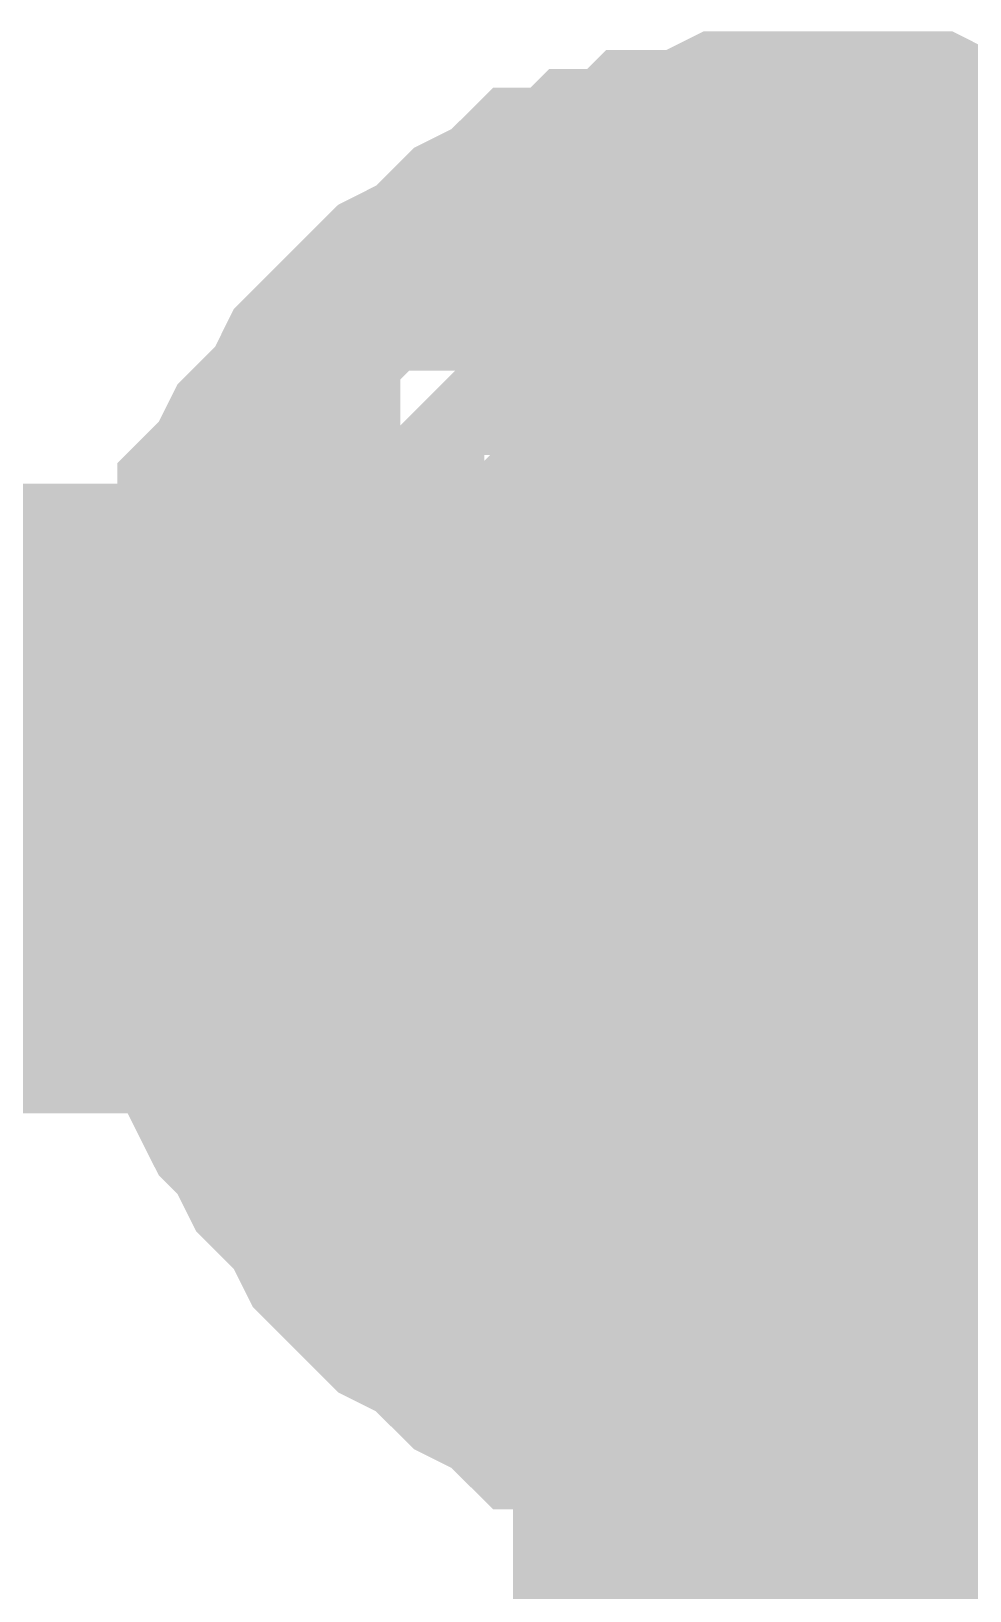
# Model space of a CAD drawing. Header units: inches. Extents: x 0 to 841, y 0 to 594.
# Drawn here: x 224.079 to 225.196, y 61.538 to 63.395 of the extents above; entities that cross this region are included whole.
import ezdxf

# ---------------------------------------------------------------- set-up
doc = ezdxf.new("R2010")
doc.units = ezdxf.units.IN
doc.layers.add('Sheet', color=255, linetype='Continuous')

msp = doc.modelspace()

# ---------------------------------------------------------------- linework, layer by layer
at = {"layer": 'Sheet'}
for points in [[(224.2637, 62.4814, 0.2997, 0.2997, 0), (224.2637, 62.5263, 0.2997, 0.2997, 0), (224.2637, 62.5712, 0.2997, 0.2997, 0), (224.2637, 62.5937, 0.2997, 0.2997, 0), (224.2861, 62.6386, 0.2997, 0.2997, 0), (224.2861, 62.6835, 0.2997, 0.2997, 0), (224.3086, 62.706, 0.2997, 0.2997, 0), (224.3086, 62.7509, 0.2997, 0.2997, 0), (224.331, 62.7734, 0.2997, 0.2997, 0), (224.331, 62.8183, 0.2997, 0.2997, 0), (224.3535, 62.8407, 0.2997, 0.2997, 0), (224.376, 62.8857, 0.2997, 0.2997, 0), (224.3984, 62.9081, 0.2997, 0.2997, 0), (224.4209, 62.9306, 0.2997, 0.2997, 0), (224.4433, 62.9755, 0.2997, 0.2997, 0), (224.4658, 62.998, 0.2997, 0.2997, 0), (224.4883, 63.0204, 0.2997, 0.2997, 0), (224.5107, 63.0429, 0.2997, 0.2997, 0), (224.5332, 63.0653, 0.2997, 0.2997, 0), (224.5781, 63.0878, 0.2997, 0.2997, 0), (224.6005, 63.1103, 0.2997, 0.2997, 0), (224.623, 63.1327, 0.2997, 0.2997, 0), (224.6679, 63.1552, 0.2997, 0.2997, 0), (224.6904, 63.1776, 0.2997, 0.2997, 0), (224.7353, 63.1776, 0.2997, 0.2997, 0), (224.7577, 63.2001, 0.2997, 0.2997, 0), (224.8027, 63.2001, 0.2997, 0.2997, 0), (224.8251, 63.2225, 0.2997, 0.2997, 0), (224.87, 63.2225, 0.2997, 0.2997, 0), (224.9149, 63.245, 0.2997, 0.2997, 0), (224.9374, 63.245, 0.2997, 0.2997, 0), (224.9823, 63.245, 0.2997, 0.2997, 0), (225.0272, 63.245, 0.2997, 0.2997, 0)], [(224.2637, 62.4814, 0.2997, 0.2997, 0), (224.2637, 62.5263, 0.2997, 0.2997, 0), (224.2637, 62.5712, 0.2997, 0.2997, 0), (224.2637, 62.5937, 0.2997, 0.2997, 0), (224.2861, 62.6386, 0.2997, 0.2997, 0), (224.2861, 62.6835, 0.2997, 0.2997, 0), (224.3086, 62.706, 0.2997, 0.2997, 0), (224.3086, 62.7509, 0.2997, 0.2997, 0), (224.331, 62.7734, 0.2997, 0.2997, 0), (224.331, 62.8183, 0.2997, 0.2997, 0), (224.3535, 62.8407, 0.2997, 0.2997, 0), (224.376, 62.8857, 0.2997, 0.2997, 0), (224.3984, 62.9081, 0.2997, 0.2997, 0), (224.4209, 62.9306, 0.2997, 0.2997, 0), (224.4433, 62.9755, 0.2997, 0.2997, 0), (224.4658, 62.998, 0.2997, 0.2997, 0), (224.4883, 63.0204, 0.2997, 0.2997, 0), (224.5107, 63.0429, 0.2997, 0.2997, 0), (224.5332, 63.0653, 0.2997, 0.2997, 0), (224.5781, 63.0878, 0.2997, 0.2997, 0), (224.6005, 63.1103, 0.2997, 0.2997, 0), (224.623, 63.1327, 0.2997, 0.2997, 0), (224.6679, 63.1552, 0.2997, 0.2997, 0), (224.6904, 63.1776, 0.2997, 0.2997, 0), (224.7353, 63.1776, 0.2997, 0.2997, 0), (224.7577, 63.2001, 0.2997, 0.2997, 0), (224.8027, 63.2001, 0.2997, 0.2997, 0), (224.8251, 63.2225, 0.2997, 0.2997, 0), (224.87, 63.2225, 0.2997, 0.2997, 0), (224.9149, 63.245, 0.2997, 0.2997, 0), (224.9374, 63.245, 0.2997, 0.2997, 0), (224.9823, 63.245, 0.2997, 0.2997, 0), (225.0272, 63.245, 0.2997, 0.2997, 0)], [(224.2637, 62.4814, 0.2997, 0.2997, 0), (224.2637, 62.5263, 0.2997, 0.2997, 0), (224.2637, 62.5712, 0.2997, 0.2997, 0), (224.2637, 62.5937, 0.2997, 0.2997, 0), (224.2861, 62.6386, 0.2997, 0.2997, 0), (224.2861, 62.6835, 0.2997, 0.2997, 0), (224.3086, 62.706, 0.2997, 0.2997, 0), (224.3086, 62.7509, 0.2997, 0.2997, 0), (224.331, 62.7734, 0.2997, 0.2997, 0), (224.331, 62.8183, 0.2997, 0.2997, 0), (224.3535, 62.8407, 0.2997, 0.2997, 0), (224.376, 62.8857, 0.2997, 0.2997, 0), (224.3984, 62.9081, 0.2997, 0.2997, 0), (224.4209, 62.9306, 0.2997, 0.2997, 0), (224.4433, 62.9755, 0.2997, 0.2997, 0), (224.4658, 62.998, 0.2997, 0.2997, 0), (224.4883, 63.0204, 0.2997, 0.2997, 0), (224.5107, 63.0429, 0.2997, 0.2997, 0), (224.5332, 63.0653, 0.2997, 0.2997, 0), (224.5781, 63.0878, 0.2997, 0.2997, 0), (224.6005, 63.1103, 0.2997, 0.2997, 0), (224.623, 63.1327, 0.2997, 0.2997, 0), (224.6679, 63.1552, 0.2997, 0.2997, 0), (224.6904, 63.1776, 0.2997, 0.2997, 0), (224.7353, 63.1776, 0.2997, 0.2997, 0), (224.7577, 63.2001, 0.2997, 0.2997, 0), (224.8027, 63.2001, 0.2997, 0.2997, 0), (224.8251, 63.2225, 0.2997, 0.2997, 0), (224.87, 63.2225, 0.2997, 0.2997, 0), (224.9149, 63.245, 0.2997, 0.2997, 0), (224.9374, 63.245, 0.2997, 0.2997, 0), (224.9823, 63.245, 0.2997, 0.2997, 0), (225.0272, 63.245, 0.2997, 0.2997, 0)], [(225.0272, 63.245, 0.2997, 0.2997, 0), (225.0272, 63.245, 0.2997, 0.2997, 0)], [(225.0272, 63.245, 0.2997, 0.2997, 0), (225.0722, 63.245, 0.2997, 0.2997, 0), (225.1171, 63.245, 0.2997, 0.2997, 0), (225.1395, 63.245, 0.2997, 0.2997, 0), (225.1844, 63.2225, 0.2997, 0.2997, 0), (225.2294, 63.2225, 0.2997, 0.2997, 0), (225.2518, 63.2001, 0.2997, 0.2997, 0), (225.2967, 63.2001, 0.2997, 0.2997, 0), (225.3192, 63.1776, 0.2997, 0.2997, 0), (225.3641, 63.1776, 0.2997, 0.2997, 0)], [(225.0272, 63.245, 0.2997, 0.2997, 0), (225.0272, 63.245, 0.2997, 0.2997, 0)], [(225.0272, 63.245, 0.2997, 0.2997, 0), (225.0722, 63.245, 0.2997, 0.2997, 0), (225.1171, 63.245, 0.2997, 0.2997, 0), (225.1395, 63.245, 0.2997, 0.2997, 0), (225.1844, 63.2225, 0.2997, 0.2997, 0), (225.2294, 63.2225, 0.2997, 0.2997, 0), (225.2518, 63.2001, 0.2997, 0.2997, 0), (225.2967, 63.2001, 0.2997, 0.2997, 0), (225.3192, 63.1776, 0.2997, 0.2997, 0), (225.3641, 63.1776, 0.2997, 0.2997, 0)], [(225.0272, 63.245, 0.2997, 0.2997, 0), (225.0272, 63.245, 0.2997, 0.2997, 0)], [(225.0272, 63.245, 0.2997, 0.2997, 0), (225.0722, 63.245, 0.2997, 0.2997, 0), (225.1171, 63.245, 0.2997, 0.2997, 0), (225.1395, 63.245, 0.2997, 0.2997, 0), (225.1844, 63.2225, 0.2997, 0.2997, 0), (225.2294, 63.2225, 0.2997, 0.2997, 0), (225.2518, 63.2001, 0.2997, 0.2997, 0), (225.2967, 63.2001, 0.2997, 0.2997, 0), (225.3192, 63.1776, 0.2997, 0.2997, 0), (225.3641, 63.1776, 0.2997, 0.2997, 0)], [(224.2637, 62.4814, 0.0991, 0.0991, 0), (224.2637, 62.5263, 0.0991, 0.0991, 0), (224.2637, 62.5712, 0.0991, 0.0991, 0), (224.2637, 62.5937, 0.0991, 0.0991, 0), (224.2861, 62.6386, 0.0991, 0.0991, 0), (224.2861, 62.6835, 0.0991, 0.0991, 0), (224.3086, 62.706, 0.0991, 0.0991, 0), (224.3086, 62.7509, 0.0991, 0.0991, 0), (224.331, 62.7734, 0.0991, 0.0991, 0), (224.331, 62.8183, 0.0991, 0.0991, 0), (224.3535, 62.8407, 0.0991, 0.0991, 0), (224.376, 62.8857, 0.0991, 0.0991, 0), (224.3984, 62.9081, 0.0991, 0.0991, 0), (224.4209, 62.9306, 0.0991, 0.0991, 0), (224.4433, 62.9755, 0.0991, 0.0991, 0), (224.4658, 62.998, 0.0991, 0.0991, 0), (224.4883, 63.0204, 0.0991, 0.0991, 0), (224.5107, 63.0429, 0.0991, 0.0991, 0), (224.5332, 63.0653, 0.0991, 0.0991, 0), (224.5781, 63.0878, 0.0991, 0.0991, 0), (224.6005, 63.1103, 0.0991, 0.0991, 0), (224.623, 63.1327, 0.0991, 0.0991, 0), (224.6679, 63.1552, 0.0991, 0.0991, 0), (224.6904, 63.1776, 0.0991, 0.0991, 0), (224.7353, 63.1776, 0.0991, 0.0991, 0), (224.7577, 63.2001, 0.0991, 0.0991, 0), (224.8027, 63.2001, 0.0991, 0.0991, 0), (224.8251, 63.2225, 0.0991, 0.0991, 0), (224.87, 63.2225, 0.0991, 0.0991, 0), (224.9149, 63.245, 0.0991, 0.0991, 0), (224.9374, 63.245, 0.0991, 0.0991, 0), (224.9823, 63.245, 0.0991, 0.0991, 0), (225.0272, 63.245, 0.0991, 0.0991, 0)], [(224.2637, 62.4814, 0.0991, 0.0991, 0), (224.2637, 62.5263, 0.0991, 0.0991, 0), (224.2637, 62.5712, 0.0991, 0.0991, 0), (224.2637, 62.5937, 0.0991, 0.0991, 0), (224.2861, 62.6386, 0.0991, 0.0991, 0), (224.2861, 62.6835, 0.0991, 0.0991, 0), (224.3086, 62.706, 0.0991, 0.0991, 0), (224.3086, 62.7509, 0.0991, 0.0991, 0), (224.331, 62.7734, 0.0991, 0.0991, 0), (224.331, 62.8183, 0.0991, 0.0991, 0), (224.3535, 62.8407, 0.0991, 0.0991, 0), (224.376, 62.8857, 0.0991, 0.0991, 0), (224.3984, 62.9081, 0.0991, 0.0991, 0), (224.4209, 62.9306, 0.0991, 0.0991, 0), (224.4433, 62.9755, 0.0991, 0.0991, 0), (224.4658, 62.998, 0.0991, 0.0991, 0), (224.4883, 63.0204, 0.0991, 0.0991, 0), (224.5107, 63.0429, 0.0991, 0.0991, 0), (224.5332, 63.0653, 0.0991, 0.0991, 0), (224.5781, 63.0878, 0.0991, 0.0991, 0), (224.6005, 63.1103, 0.0991, 0.0991, 0), (224.623, 63.1327, 0.0991, 0.0991, 0), (224.6679, 63.1552, 0.0991, 0.0991, 0), (224.6904, 63.1776, 0.0991, 0.0991, 0), (224.7353, 63.1776, 0.0991, 0.0991, 0), (224.7577, 63.2001, 0.0991, 0.0991, 0), (224.8027, 63.2001, 0.0991, 0.0991, 0), (224.8251, 63.2225, 0.0991, 0.0991, 0), (224.87, 63.2225, 0.0991, 0.0991, 0), (224.9149, 63.245, 0.0991, 0.0991, 0), (224.9374, 63.245, 0.0991, 0.0991, 0), (224.9823, 63.245, 0.0991, 0.0991, 0), (225.0272, 63.245, 0.0991, 0.0991, 0)], [(224.2637, 62.4814, 0.0991, 0.0991, 0), (224.2637, 62.5263, 0.0991, 0.0991, 0), (224.2637, 62.5712, 0.0991, 0.0991, 0), (224.2637, 62.5937, 0.0991, 0.0991, 0), (224.2861, 62.6386, 0.0991, 0.0991, 0), (224.2861, 62.6835, 0.0991, 0.0991, 0), (224.3086, 62.706, 0.0991, 0.0991, 0), (224.3086, 62.7509, 0.0991, 0.0991, 0), (224.331, 62.7734, 0.0991, 0.0991, 0), (224.331, 62.8183, 0.0991, 0.0991, 0), (224.3535, 62.8407, 0.0991, 0.0991, 0), (224.376, 62.8857, 0.0991, 0.0991, 0), (224.3984, 62.9081, 0.0991, 0.0991, 0), (224.4209, 62.9306, 0.0991, 0.0991, 0), (224.4433, 62.9755, 0.0991, 0.0991, 0), (224.4658, 62.998, 0.0991, 0.0991, 0), (224.4883, 63.0204, 0.0991, 0.0991, 0), (224.5107, 63.0429, 0.0991, 0.0991, 0), (224.5332, 63.0653, 0.0991, 0.0991, 0), (224.5781, 63.0878, 0.0991, 0.0991, 0), (224.6005, 63.1103, 0.0991, 0.0991, 0), (224.623, 63.1327, 0.0991, 0.0991, 0), (224.6679, 63.1552, 0.0991, 0.0991, 0), (224.6904, 63.1776, 0.0991, 0.0991, 0), (224.7353, 63.1776, 0.0991, 0.0991, 0), (224.7577, 63.2001, 0.0991, 0.0991, 0), (224.8027, 63.2001, 0.0991, 0.0991, 0), (224.8251, 63.2225, 0.0991, 0.0991, 0), (224.87, 63.2225, 0.0991, 0.0991, 0), (224.9149, 63.245, 0.0991, 0.0991, 0), (224.9374, 63.245, 0.0991, 0.0991, 0), (224.9823, 63.245, 0.0991, 0.0991, 0), (225.0272, 63.245, 0.0991, 0.0991, 0)], [(225.0272, 63.245, 0.0991, 0.0991, 0), (225.0272, 63.245, 0.0991, 0.0991, 0)], [(225.0272, 63.245, 0.0991, 0.0991, 0), (225.0722, 63.245, 0.0991, 0.0991, 0), (225.1171, 63.245, 0.0991, 0.0991, 0), (225.1395, 63.245, 0.0991, 0.0991, 0), (225.1844, 63.2225, 0.0991, 0.0991, 0), (225.2294, 63.2225, 0.0991, 0.0991, 0), (225.2518, 63.2001, 0.0991, 0.0991, 0)], [(225.0272, 63.245, 0.0991, 0.0991, 0), (225.0272, 63.245, 0.0991, 0.0991, 0)], [(225.0272, 63.245, 0.0991, 0.0991, 0), (225.0722, 63.245, 0.0991, 0.0991, 0), (225.1171, 63.245, 0.0991, 0.0991, 0), (225.1395, 63.245, 0.0991, 0.0991, 0), (225.1844, 63.2225, 0.0991, 0.0991, 0), (225.2294, 63.2225, 0.0991, 0.0991, 0), (225.2518, 63.2001, 0.0991, 0.0991, 0)], [(225.0272, 63.245, 0.0991, 0.0991, 0), (225.0272, 63.245, 0.0991, 0.0991, 0)], [(225.0272, 63.245, 0.0991, 0.0991, 0), (225.0722, 63.245, 0.0991, 0.0991, 0), (225.1171, 63.245, 0.0991, 0.0991, 0), (225.1395, 63.245, 0.0991, 0.0991, 0), (225.1844, 63.2225, 0.0991, 0.0991, 0), (225.2294, 63.2225, 0.0991, 0.0991, 0), (225.2518, 63.2001, 0.0991, 0.0991, 0)], [(224.5107, 62.4814, 0.2997, 0.2997, 0), (224.5107, 62.5039, 0.2997, 0.2997, 0), (224.5107, 62.5263, 0.2997, 0.2997, 0), (224.5107, 62.5712, 0.2997, 0.2997, 0), (224.5107, 62.5937, 0.2997, 0.2997, 0), (224.5332, 62.6162, 0.2997, 0.2997, 0), (224.5332, 62.6386, 0.2997, 0.2997, 0), (224.5332, 62.6611, 0.2997, 0.2997, 0), (224.5556, 62.6835, 0.2997, 0.2997, 0), (224.5556, 62.706, 0.2997, 0.2997, 0), (224.5781, 62.7284, 0.2997, 0.2997, 0), (224.5781, 62.7509, 0.2997, 0.2997, 0), (224.6005, 62.7734, 0.2997, 0.2997, 0), (224.6005, 62.7958, 0.2997, 0.2997, 0), (224.623, 62.8183, 0.2997, 0.2997, 0), (224.6455, 62.8407, 0.2997, 0.2997, 0), (224.6679, 62.8407, 0.2997, 0.2997, 0), (224.6679, 62.8632, 0.2997, 0.2997, 0), (224.6904, 62.8857, 0.2997, 0.2997, 0), (224.7128, 62.9081, 0.2997, 0.2997, 0), (224.7353, 62.9081, 0.2997, 0.2997, 0), (224.7577, 62.9306, 0.2997, 0.2997, 0), (224.7802, 62.9306, 0.2997, 0.2997, 0), (224.8027, 62.953, 0.2997, 0.2997, 0), (224.8251, 62.953, 0.2997, 0.2997, 0), (224.8476, 62.9755, 0.2997, 0.2997, 0), (224.87, 62.9755, 0.2997, 0.2997, 0), (224.8925, 62.9755, 0.2997, 0.2997, 0), (224.9149, 62.998, 0.2997, 0.2997, 0), (224.9374, 62.998, 0.2997, 0.2997, 0), (224.9823, 62.998, 0.2997, 0.2997, 0), (225.0048, 62.998, 0.2997, 0.2997, 0), (225.0272, 62.998, 0.2997, 0.2997, 0)], [(224.5107, 62.4814, 0.2997, 0.2997, 0), (224.5107, 62.5039, 0.2997, 0.2997, 0), (224.5107, 62.5263, 0.2997, 0.2997, 0), (224.5107, 62.5712, 0.2997, 0.2997, 0), (224.5107, 62.5937, 0.2997, 0.2997, 0), (224.5332, 62.6162, 0.2997, 0.2997, 0), (224.5332, 62.6386, 0.2997, 0.2997, 0), (224.5332, 62.6611, 0.2997, 0.2997, 0), (224.5556, 62.6835, 0.2997, 0.2997, 0), (224.5556, 62.706, 0.2997, 0.2997, 0), (224.5781, 62.7284, 0.2997, 0.2997, 0), (224.5781, 62.7509, 0.2997, 0.2997, 0), (224.6005, 62.7734, 0.2997, 0.2997, 0), (224.6005, 62.7958, 0.2997, 0.2997, 0), (224.623, 62.8183, 0.2997, 0.2997, 0), (224.6455, 62.8407, 0.2997, 0.2997, 0), (224.6679, 62.8407, 0.2997, 0.2997, 0), (224.6679, 62.8632, 0.2997, 0.2997, 0), (224.6904, 62.8857, 0.2997, 0.2997, 0), (224.7128, 62.9081, 0.2997, 0.2997, 0), (224.7353, 62.9081, 0.2997, 0.2997, 0), (224.7577, 62.9306, 0.2997, 0.2997, 0), (224.7802, 62.9306, 0.2997, 0.2997, 0), (224.8027, 62.953, 0.2997, 0.2997, 0), (224.8251, 62.953, 0.2997, 0.2997, 0), (224.8476, 62.9755, 0.2997, 0.2997, 0), (224.87, 62.9755, 0.2997, 0.2997, 0), (224.8925, 62.9755, 0.2997, 0.2997, 0), (224.9149, 62.998, 0.2997, 0.2997, 0), (224.9374, 62.998, 0.2997, 0.2997, 0), (224.9823, 62.998, 0.2997, 0.2997, 0), (225.0048, 62.998, 0.2997, 0.2997, 0), (225.0272, 62.998, 0.2997, 0.2997, 0)], [(224.5107, 62.4814, 0.2997, 0.2997, 0), (224.5107, 62.5039, 0.2997, 0.2997, 0), (224.5107, 62.5263, 0.2997, 0.2997, 0), (224.5107, 62.5712, 0.2997, 0.2997, 0), (224.5107, 62.5937, 0.2997, 0.2997, 0), (224.5332, 62.6162, 0.2997, 0.2997, 0), (224.5332, 62.6386, 0.2997, 0.2997, 0), (224.5332, 62.6611, 0.2997, 0.2997, 0), (224.5556, 62.6835, 0.2997, 0.2997, 0), (224.5556, 62.706, 0.2997, 0.2997, 0), (224.5781, 62.7284, 0.2997, 0.2997, 0), (224.5781, 62.7509, 0.2997, 0.2997, 0), (224.6005, 62.7734, 0.2997, 0.2997, 0), (224.6005, 62.7958, 0.2997, 0.2997, 0), (224.623, 62.8183, 0.2997, 0.2997, 0), (224.6455, 62.8407, 0.2997, 0.2997, 0), (224.6679, 62.8407, 0.2997, 0.2997, 0), (224.6679, 62.8632, 0.2997, 0.2997, 0), (224.6904, 62.8857, 0.2997, 0.2997, 0), (224.7128, 62.9081, 0.2997, 0.2997, 0), (224.7353, 62.9081, 0.2997, 0.2997, 0), (224.7577, 62.9306, 0.2997, 0.2997, 0), (224.7802, 62.9306, 0.2997, 0.2997, 0), (224.8027, 62.953, 0.2997, 0.2997, 0), (224.8251, 62.953, 0.2997, 0.2997, 0), (224.8476, 62.9755, 0.2997, 0.2997, 0), (224.87, 62.9755, 0.2997, 0.2997, 0), (224.8925, 62.9755, 0.2997, 0.2997, 0), (224.9149, 62.998, 0.2997, 0.2997, 0), (224.9374, 62.998, 0.2997, 0.2997, 0), (224.9823, 62.998, 0.2997, 0.2997, 0), (225.0048, 62.998, 0.2997, 0.2997, 0), (225.0272, 62.998, 0.2997, 0.2997, 0)], [(225.0272, 62.998, 0.2997, 0.2997, 0), (225.0272, 62.998, 0.2997, 0.2997, 0)], [(225.0272, 62.998, 0.2997, 0.2997, 0), (225.0497, 62.998, 0.2997, 0.2997, 0), (225.0722, 62.998, 0.2997, 0.2997, 0), (225.0946, 62.998, 0.2997, 0.2997, 0), (225.1171, 62.998, 0.2997, 0.2997, 0), (225.1395, 62.9755, 0.2997, 0.2997, 0), (225.162, 62.9755, 0.2997, 0.2997, 0), (225.2069, 62.9755, 0.2997, 0.2997, 0), (225.2069, 62.953, 0.2997, 0.2997, 0), (225.2294, 62.953, 0.2997, 0.2997, 0), (225.2518, 62.9306, 0.2997, 0.2997, 0), (225.2743, 62.9306, 0.2997, 0.2997, 0), (225.2967, 62.9081, 0.2997, 0.2997, 0), (225.3192, 62.9081, 0.2997, 0.2997, 0), (225.3416, 62.8857, 0.2997, 0.2997, 0), (225.3641, 62.8632, 0.2997, 0.2997, 0)], [(225.0272, 62.998, 0.2997, 0.2997, 0), (225.0272, 62.998, 0.2997, 0.2997, 0)], [(225.0272, 62.998, 0.2997, 0.2997, 0), (225.0497, 62.998, 0.2997, 0.2997, 0), (225.0722, 62.998, 0.2997, 0.2997, 0), (225.0946, 62.998, 0.2997, 0.2997, 0), (225.1171, 62.998, 0.2997, 0.2997, 0), (225.1395, 62.9755, 0.2997, 0.2997, 0), (225.162, 62.9755, 0.2997, 0.2997, 0), (225.2069, 62.9755, 0.2997, 0.2997, 0), (225.2069, 62.953, 0.2997, 0.2997, 0), (225.2294, 62.953, 0.2997, 0.2997, 0), (225.2518, 62.9306, 0.2997, 0.2997, 0), (225.2743, 62.9306, 0.2997, 0.2997, 0), (225.2967, 62.9081, 0.2997, 0.2997, 0), (225.3192, 62.9081, 0.2997, 0.2997, 0), (225.3416, 62.8857, 0.2997, 0.2997, 0), (225.3641, 62.8632, 0.2997, 0.2997, 0)], [(225.0272, 62.998, 0.2997, 0.2997, 0), (225.0272, 62.998, 0.2997, 0.2997, 0)], [(225.0272, 62.998, 0.2997, 0.2997, 0), (225.0497, 62.998, 0.2997, 0.2997, 0), (225.0722, 62.998, 0.2997, 0.2997, 0), (225.0946, 62.998, 0.2997, 0.2997, 0), (225.1171, 62.998, 0.2997, 0.2997, 0), (225.1395, 62.9755, 0.2997, 0.2997, 0), (225.162, 62.9755, 0.2997, 0.2997, 0), (225.2069, 62.9755, 0.2997, 0.2997, 0), (225.2069, 62.953, 0.2997, 0.2997, 0), (225.2294, 62.953, 0.2997, 0.2997, 0), (225.2518, 62.9306, 0.2997, 0.2997, 0), (225.2743, 62.9306, 0.2997, 0.2997, 0), (225.2967, 62.9081, 0.2997, 0.2997, 0), (225.3192, 62.9081, 0.2997, 0.2997, 0), (225.3416, 62.8857, 0.2997, 0.2997, 0), (225.3641, 62.8632, 0.2997, 0.2997, 0)], [(224.5107, 62.4814, 0.0991, 0.0991, 0), (224.5107, 62.5039, 0.0991, 0.0991, 0), (224.5107, 62.5263, 0.0991, 0.0991, 0), (224.5107, 62.5712, 0.0991, 0.0991, 0), (224.5107, 62.5937, 0.0991, 0.0991, 0), (224.5332, 62.6162, 0.0991, 0.0991, 0), (224.5332, 62.6386, 0.0991, 0.0991, 0), (224.5332, 62.6611, 0.0991, 0.0991, 0), (224.5556, 62.6835, 0.0991, 0.0991, 0), (224.5556, 62.706, 0.0991, 0.0991, 0), (224.5781, 62.7284, 0.0991, 0.0991, 0), (224.5781, 62.7509, 0.0991, 0.0991, 0), (224.6005, 62.7734, 0.0991, 0.0991, 0), (224.6005, 62.7958, 0.0991, 0.0991, 0), (224.623, 62.8183, 0.0991, 0.0991, 0), (224.6455, 62.8407, 0.0991, 0.0991, 0), (224.6679, 62.8407, 0.0991, 0.0991, 0), (224.6679, 62.8632, 0.0991, 0.0991, 0), (224.6904, 62.8857, 0.0991, 0.0991, 0), (224.7128, 62.9081, 0.0991, 0.0991, 0), (224.7353, 62.9081, 0.0991, 0.0991, 0), (224.7577, 62.9306, 0.0991, 0.0991, 0), (224.7802, 62.9306, 0.0991, 0.0991, 0), (224.8027, 62.953, 0.0991, 0.0991, 0), (224.8251, 62.953, 0.0991, 0.0991, 0), (224.8476, 62.9755, 0.0991, 0.0991, 0), (224.87, 62.9755, 0.0991, 0.0991, 0), (224.8925, 62.9755, 0.0991, 0.0991, 0), (224.9149, 62.998, 0.0991, 0.0991, 0), (224.9374, 62.998, 0.0991, 0.0991, 0), (224.9823, 62.998, 0.0991, 0.0991, 0), (225.0048, 62.998, 0.0991, 0.0991, 0), (225.0272, 62.998, 0.0991, 0.0991, 0)], [(224.5107, 62.4814, 0.0991, 0.0991, 0), (224.5107, 62.5039, 0.0991, 0.0991, 0), (224.5107, 62.5263, 0.0991, 0.0991, 0), (224.5107, 62.5712, 0.0991, 0.0991, 0), (224.5107, 62.5937, 0.0991, 0.0991, 0), (224.5332, 62.6162, 0.0991, 0.0991, 0), (224.5332, 62.6386, 0.0991, 0.0991, 0), (224.5332, 62.6611, 0.0991, 0.0991, 0), (224.5556, 62.6835, 0.0991, 0.0991, 0), (224.5556, 62.706, 0.0991, 0.0991, 0), (224.5781, 62.7284, 0.0991, 0.0991, 0), (224.5781, 62.7509, 0.0991, 0.0991, 0), (224.6005, 62.7734, 0.0991, 0.0991, 0), (224.6005, 62.7958, 0.0991, 0.0991, 0), (224.623, 62.8183, 0.0991, 0.0991, 0), (224.6455, 62.8407, 0.0991, 0.0991, 0), (224.6679, 62.8407, 0.0991, 0.0991, 0), (224.6679, 62.8632, 0.0991, 0.0991, 0), (224.6904, 62.8857, 0.0991, 0.0991, 0), (224.7128, 62.9081, 0.0991, 0.0991, 0), (224.7353, 62.9081, 0.0991, 0.0991, 0), (224.7577, 62.9306, 0.0991, 0.0991, 0), (224.7802, 62.9306, 0.0991, 0.0991, 0), (224.8027, 62.953, 0.0991, 0.0991, 0), (224.8251, 62.953, 0.0991, 0.0991, 0), (224.8476, 62.9755, 0.0991, 0.0991, 0), (224.87, 62.9755, 0.0991, 0.0991, 0), (224.8925, 62.9755, 0.0991, 0.0991, 0), (224.9149, 62.998, 0.0991, 0.0991, 0), (224.9374, 62.998, 0.0991, 0.0991, 0), (224.9823, 62.998, 0.0991, 0.0991, 0), (225.0048, 62.998, 0.0991, 0.0991, 0), (225.0272, 62.998, 0.0991, 0.0991, 0)], [(224.5107, 62.4814, 0.0991, 0.0991, 0), (224.5107, 62.5039, 0.0991, 0.0991, 0), (224.5107, 62.5263, 0.0991, 0.0991, 0), (224.5107, 62.5712, 0.0991, 0.0991, 0), (224.5107, 62.5937, 0.0991, 0.0991, 0), (224.5332, 62.6162, 0.0991, 0.0991, 0), (224.5332, 62.6386, 0.0991, 0.0991, 0), (224.5332, 62.6611, 0.0991, 0.0991, 0), (224.5556, 62.6835, 0.0991, 0.0991, 0), (224.5556, 62.706, 0.0991, 0.0991, 0), (224.5781, 62.7284, 0.0991, 0.0991, 0), (224.5781, 62.7509, 0.0991, 0.0991, 0), (224.6005, 62.7734, 0.0991, 0.0991, 0), (224.6005, 62.7958, 0.0991, 0.0991, 0), (224.623, 62.8183, 0.0991, 0.0991, 0), (224.6455, 62.8407, 0.0991, 0.0991, 0), (224.6679, 62.8407, 0.0991, 0.0991, 0), (224.6679, 62.8632, 0.0991, 0.0991, 0), (224.6904, 62.8857, 0.0991, 0.0991, 0), (224.7128, 62.9081, 0.0991, 0.0991, 0), (224.7353, 62.9081, 0.0991, 0.0991, 0), (224.7577, 62.9306, 0.0991, 0.0991, 0), (224.7802, 62.9306, 0.0991, 0.0991, 0), (224.8027, 62.953, 0.0991, 0.0991, 0), (224.8251, 62.953, 0.0991, 0.0991, 0), (224.8476, 62.9755, 0.0991, 0.0991, 0), (224.87, 62.9755, 0.0991, 0.0991, 0), (224.8925, 62.9755, 0.0991, 0.0991, 0), (224.9149, 62.998, 0.0991, 0.0991, 0), (224.9374, 62.998, 0.0991, 0.0991, 0), (224.9823, 62.998, 0.0991, 0.0991, 0), (225.0048, 62.998, 0.0991, 0.0991, 0), (225.0272, 62.998, 0.0991, 0.0991, 0)], [(225.0272, 62.998, 0.0991, 0.0991, 0), (225.0272, 62.998, 0.0991, 0.0991, 0)], [(225.0272, 62.998, 0.0991, 0.0991, 0), (225.0497, 62.998, 0.0991, 0.0991, 0), (225.0722, 62.998, 0.0991, 0.0991, 0), (225.0946, 62.998, 0.0991, 0.0991, 0), (225.1171, 62.998, 0.0991, 0.0991, 0), (225.1395, 62.9755, 0.0991, 0.0991, 0), (225.162, 62.9755, 0.0991, 0.0991, 0), (225.2069, 62.9755, 0.0991, 0.0991, 0), (225.2069, 62.953, 0.0991, 0.0991, 0), (225.2294, 62.953, 0.0991, 0.0991, 0), (225.2518, 62.9306, 0.0991, 0.0991, 0)], [(225.0272, 62.998, 0.0991, 0.0991, 0), (225.0272, 62.998, 0.0991, 0.0991, 0)], [(225.0272, 62.998, 0.0991, 0.0991, 0), (225.0497, 62.998, 0.0991, 0.0991, 0), (225.0722, 62.998, 0.0991, 0.0991, 0), (225.0946, 62.998, 0.0991, 0.0991, 0), (225.1171, 62.998, 0.0991, 0.0991, 0), (225.1395, 62.9755, 0.0991, 0.0991, 0), (225.162, 62.9755, 0.0991, 0.0991, 0), (225.2069, 62.9755, 0.0991, 0.0991, 0), (225.2069, 62.953, 0.0991, 0.0991, 0), (225.2294, 62.953, 0.0991, 0.0991, 0), (225.2518, 62.9306, 0.0991, 0.0991, 0)], [(225.0272, 62.998, 0.0991, 0.0991, 0), (225.0272, 62.998, 0.0991, 0.0991, 0)], [(225.0272, 62.998, 0.0991, 0.0991, 0), (225.0497, 62.998, 0.0991, 0.0991, 0), (225.0722, 62.998, 0.0991, 0.0991, 0), (225.0946, 62.998, 0.0991, 0.0991, 0), (225.1171, 62.998, 0.0991, 0.0991, 0), (225.1395, 62.9755, 0.0991, 0.0991, 0), (225.162, 62.9755, 0.0991, 0.0991, 0), (225.2069, 62.9755, 0.0991, 0.0991, 0), (225.2069, 62.953, 0.0991, 0.0991, 0), (225.2294, 62.953, 0.0991, 0.0991, 0), (225.2518, 62.9306, 0.0991, 0.0991, 0)], [(225.0272, 62.4814, 0.7493, 0.7493, 0), (220.0191, 62.4814, 0.7493, 0.7493, 0)], [(225.0272, 62.4814, 0.7493, 0.7493, 0), (225.0272, 59.9884, 0.7493, 0.7493, 0)], [(225.0272, 62.4814, 0.7493, 0.7493, 0), (240.0291, 62.4814, 0.7493, 0.7493, 0)], [(225.0272, 61.7178, 0.2997, 0.2997, 0), (224.9823, 61.7178, 0.2997, 0.2997, 0), (224.9374, 61.7178, 0.2997, 0.2997, 0), (224.9149, 61.7178, 0.2997, 0.2997, 0), (224.87, 61.7402, 0.2997, 0.2997, 0), (224.8251, 61.7402, 0.2997, 0.2997, 0), (224.8027, 61.7627, 0.2997, 0.2997, 0), (224.7577, 61.7627, 0.2997, 0.2997, 0), (224.7353, 61.7852, 0.2997, 0.2997, 0), (224.6904, 61.7852, 0.2997, 0.2997, 0), (224.6679, 61.8076, 0.2997, 0.2997, 0), (224.623, 61.8301, 0.2997, 0.2997, 0), (224.6005, 61.8525, 0.2997, 0.2997, 0), (224.5781, 61.875, 0.2997, 0.2997, 0), (224.5332, 61.8975, 0.2997, 0.2997, 0), (224.5107, 61.9199, 0.2997, 0.2997, 0), (224.4883, 61.9424, 0.2997, 0.2997, 0), (224.4658, 61.9648, 0.2997, 0.2997, 0), (224.4433, 62.0098, 0.2997, 0.2997, 0), (224.4209, 62.0322, 0.2997, 0.2997, 0), (224.3984, 62.0547, 0.2997, 0.2997, 0), (224.376, 62.0996, 0.2997, 0.2997, 0), (224.3535, 62.1221, 0.2997, 0.2997, 0), (224.331, 62.167, 0.2997, 0.2997, 0), (224.331, 62.1894, 0.2997, 0.2997, 0), (224.3086, 62.2343, 0.2997, 0.2997, 0), (224.3086, 62.2568, 0.2997, 0.2997, 0), (224.2861, 62.3017, 0.2997, 0.2997, 0), (224.2861, 62.3242, 0.2997, 0.2997, 0), (224.2637, 62.3691, 0.2997, 0.2997, 0), (224.2637, 62.414, 0.2997, 0.2997, 0), (224.2637, 62.4365, 0.2997, 0.2997, 0), (224.2637, 62.4814, 0.2997, 0.2997, 0)], [(224.2637, 62.4814, 0.2997, 0.2997, 0), (224.2637, 62.4814, 0.2997, 0.2997, 0)], [(225.0272, 61.7178, 0.2997, 0.2997, 0), (224.9823, 61.7178, 0.2997, 0.2997, 0), (224.9374, 61.7178, 0.2997, 0.2997, 0), (224.9149, 61.7178, 0.2997, 0.2997, 0), (224.87, 61.7402, 0.2997, 0.2997, 0), (224.8251, 61.7402, 0.2997, 0.2997, 0), (224.8027, 61.7627, 0.2997, 0.2997, 0), (224.7577, 61.7627, 0.2997, 0.2997, 0), (224.7353, 61.7852, 0.2997, 0.2997, 0), (224.6904, 61.7852, 0.2997, 0.2997, 0), (224.6679, 61.8076, 0.2997, 0.2997, 0), (224.623, 61.8301, 0.2997, 0.2997, 0), (224.6005, 61.8525, 0.2997, 0.2997, 0), (224.5781, 61.875, 0.2997, 0.2997, 0), (224.5332, 61.8975, 0.2997, 0.2997, 0), (224.5107, 61.9199, 0.2997, 0.2997, 0), (224.4883, 61.9424, 0.2997, 0.2997, 0), (224.4658, 61.9648, 0.2997, 0.2997, 0), (224.4433, 62.0098, 0.2997, 0.2997, 0), (224.4209, 62.0322, 0.2997, 0.2997, 0), (224.3984, 62.0547, 0.2997, 0.2997, 0), (224.376, 62.0996, 0.2997, 0.2997, 0), (224.3535, 62.1221, 0.2997, 0.2997, 0), (224.331, 62.167, 0.2997, 0.2997, 0), (224.331, 62.1894, 0.2997, 0.2997, 0), (224.3086, 62.2343, 0.2997, 0.2997, 0), (224.3086, 62.2568, 0.2997, 0.2997, 0), (224.2861, 62.3017, 0.2997, 0.2997, 0), (224.2861, 62.3242, 0.2997, 0.2997, 0), (224.2637, 62.3691, 0.2997, 0.2997, 0), (224.2637, 62.414, 0.2997, 0.2997, 0), (224.2637, 62.4365, 0.2997, 0.2997, 0), (224.2637, 62.4814, 0.2997, 0.2997, 0)], [(224.2637, 62.4814, 0.2997, 0.2997, 0), (224.2637, 62.4814, 0.2997, 0.2997, 0)], [(225.0272, 61.7178, 0.2997, 0.2997, 0), (224.9823, 61.7178, 0.2997, 0.2997, 0), (224.9374, 61.7178, 0.2997, 0.2997, 0), (224.9149, 61.7178, 0.2997, 0.2997, 0), (224.87, 61.7402, 0.2997, 0.2997, 0), (224.8251, 61.7402, 0.2997, 0.2997, 0), (224.8027, 61.7627, 0.2997, 0.2997, 0), (224.7577, 61.7627, 0.2997, 0.2997, 0), (224.7353, 61.7852, 0.2997, 0.2997, 0), (224.6904, 61.7852, 0.2997, 0.2997, 0), (224.6679, 61.8076, 0.2997, 0.2997, 0), (224.623, 61.8301, 0.2997, 0.2997, 0), (224.6005, 61.8525, 0.2997, 0.2997, 0), (224.5781, 61.875, 0.2997, 0.2997, 0), (224.5332, 61.8975, 0.2997, 0.2997, 0), (224.5107, 61.9199, 0.2997, 0.2997, 0), (224.4883, 61.9424, 0.2997, 0.2997, 0), (224.4658, 61.9648, 0.2997, 0.2997, 0), (224.4433, 62.0098, 0.2997, 0.2997, 0), (224.4209, 62.0322, 0.2997, 0.2997, 0), (224.3984, 62.0547, 0.2997, 0.2997, 0), (224.376, 62.0996, 0.2997, 0.2997, 0), (224.3535, 62.1221, 0.2997, 0.2997, 0), (224.331, 62.167, 0.2997, 0.2997, 0), (224.331, 62.1894, 0.2997, 0.2997, 0), (224.3086, 62.2343, 0.2997, 0.2997, 0), (224.3086, 62.2568, 0.2997, 0.2997, 0), (224.2861, 62.3017, 0.2997, 0.2997, 0), (224.2861, 62.3242, 0.2997, 0.2997, 0), (224.2637, 62.3691, 0.2997, 0.2997, 0), (224.2637, 62.414, 0.2997, 0.2997, 0), (224.2637, 62.4365, 0.2997, 0.2997, 0), (224.2637, 62.4814, 0.2997, 0.2997, 0)], [(224.2637, 62.4814, 0.2997, 0.2997, 0), (224.2637, 62.4814, 0.2997, 0.2997, 0)], [(225.0272, 61.9873, 0.2997, 0.2997, 0), (225.0048, 61.9873, 0.2997, 0.2997, 0), (224.9823, 61.9873, 0.2997, 0.2997, 0), (224.9374, 61.9873, 0.2997, 0.2997, 0), (224.9149, 61.9873, 0.2997, 0.2997, 0), (224.8925, 62.0098, 0.2997, 0.2997, 0), (224.87, 62.0098, 0.2997, 0.2997, 0), (224.8476, 62.0098, 0.2997, 0.2997, 0), (224.8251, 62.0322, 0.2997, 0.2997, 0), (224.8027, 62.0322, 0.2997, 0.2997, 0), (224.7802, 62.0547, 0.2997, 0.2997, 0), (224.7577, 62.0547, 0.2997, 0.2997, 0), (224.7353, 62.0771, 0.2997, 0.2997, 0), (224.7128, 62.0771, 0.2997, 0.2997, 0), (224.6904, 62.0996, 0.2997, 0.2997, 0), (224.6679, 62.1221, 0.2997, 0.2997, 0), (224.6679, 62.1221, 0.2997, 0.2997, 0), (224.6455, 62.1445, 0.2997, 0.2997, 0), (224.623, 62.167, 0.2997, 0.2997, 0), (224.6005, 62.1894, 0.2997, 0.2997, 0), (224.6005, 62.2119, 0.2997, 0.2997, 0), (224.5781, 62.2343, 0.2997, 0.2997, 0), (224.5781, 62.2568, 0.2997, 0.2997, 0), (224.5556, 62.2793, 0.2997, 0.2997, 0), (224.5556, 62.3017, 0.2997, 0.2997, 0), (224.5332, 62.3017, 0.2997, 0.2997, 0), (224.5332, 62.3466, 0.2997, 0.2997, 0), (224.5332, 62.3691, 0.2997, 0.2997, 0), (224.5107, 62.3916, 0.2997, 0.2997, 0), (224.5107, 62.414, 0.2997, 0.2997, 0), (224.5107, 62.4365, 0.2997, 0.2997, 0), (224.5107, 62.4589, 0.2997, 0.2997, 0), (224.5107, 62.4814, 0.2997, 0.2997, 0)], [(224.5107, 62.4814, 0.2997, 0.2997, 0), (224.5107, 62.4814, 0.2997, 0.2997, 0)], [(225.0272, 61.9873, 0.2997, 0.2997, 0), (225.0048, 61.9873, 0.2997, 0.2997, 0), (224.9823, 61.9873, 0.2997, 0.2997, 0), (224.9374, 61.9873, 0.2997, 0.2997, 0), (224.9149, 61.9873, 0.2997, 0.2997, 0), (224.8925, 62.0098, 0.2997, 0.2997, 0), (224.87, 62.0098, 0.2997, 0.2997, 0), (224.8476, 62.0098, 0.2997, 0.2997, 0), (224.8251, 62.0322, 0.2997, 0.2997, 0), (224.8027, 62.0322, 0.2997, 0.2997, 0), (224.7802, 62.0547, 0.2997, 0.2997, 0), (224.7577, 62.0547, 0.2997, 0.2997, 0), (224.7353, 62.0771, 0.2997, 0.2997, 0), (224.7128, 62.0771, 0.2997, 0.2997, 0), (224.6904, 62.0996, 0.2997, 0.2997, 0), (224.6679, 62.1221, 0.2997, 0.2997, 0), (224.6679, 62.1221, 0.2997, 0.2997, 0), (224.6455, 62.1445, 0.2997, 0.2997, 0), (224.623, 62.167, 0.2997, 0.2997, 0), (224.6005, 62.1894, 0.2997, 0.2997, 0), (224.6005, 62.2119, 0.2997, 0.2997, 0), (224.5781, 62.2343, 0.2997, 0.2997, 0), (224.5781, 62.2568, 0.2997, 0.2997, 0), (224.5556, 62.2793, 0.2997, 0.2997, 0), (224.5556, 62.3017, 0.2997, 0.2997, 0), (224.5332, 62.3017, 0.2997, 0.2997, 0), (224.5332, 62.3466, 0.2997, 0.2997, 0), (224.5332, 62.3691, 0.2997, 0.2997, 0), (224.5107, 62.3916, 0.2997, 0.2997, 0), (224.5107, 62.414, 0.2997, 0.2997, 0), (224.5107, 62.4365, 0.2997, 0.2997, 0), (224.5107, 62.4589, 0.2997, 0.2997, 0), (224.5107, 62.4814, 0.2997, 0.2997, 0)], [(224.5107, 62.4814, 0.2997, 0.2997, 0), (224.5107, 62.4814, 0.2997, 0.2997, 0)], [(225.0272, 61.9873, 0.2997, 0.2997, 0), (225.0048, 61.9873, 0.2997, 0.2997, 0), (224.9823, 61.9873, 0.2997, 0.2997, 0), (224.9374, 61.9873, 0.2997, 0.2997, 0), (224.9149, 61.9873, 0.2997, 0.2997, 0), (224.8925, 62.0098, 0.2997, 0.2997, 0), (224.87, 62.0098, 0.2997, 0.2997, 0), (224.8476, 62.0098, 0.2997, 0.2997, 0), (224.8251, 62.0322, 0.2997, 0.2997, 0), (224.8027, 62.0322, 0.2997, 0.2997, 0), (224.7802, 62.0547, 0.2997, 0.2997, 0), (224.7577, 62.0547, 0.2997, 0.2997, 0), (224.7353, 62.0771, 0.2997, 0.2997, 0), (224.7128, 62.0771, 0.2997, 0.2997, 0), (224.6904, 62.0996, 0.2997, 0.2997, 0), (224.6679, 62.1221, 0.2997, 0.2997, 0), (224.6679, 62.1221, 0.2997, 0.2997, 0), (224.6455, 62.1445, 0.2997, 0.2997, 0), (224.623, 62.167, 0.2997, 0.2997, 0), (224.6005, 62.1894, 0.2997, 0.2997, 0), (224.6005, 62.2119, 0.2997, 0.2997, 0), (224.5781, 62.2343, 0.2997, 0.2997, 0), (224.5781, 62.2568, 0.2997, 0.2997, 0), (224.5556, 62.2793, 0.2997, 0.2997, 0), (224.5556, 62.3017, 0.2997, 0.2997, 0), (224.5332, 62.3017, 0.2997, 0.2997, 0), (224.5332, 62.3466, 0.2997, 0.2997, 0), (224.5332, 62.3691, 0.2997, 0.2997, 0), (224.5107, 62.3916, 0.2997, 0.2997, 0), (224.5107, 62.414, 0.2997, 0.2997, 0), (224.5107, 62.4365, 0.2997, 0.2997, 0), (224.5107, 62.4589, 0.2997, 0.2997, 0), (224.5107, 62.4814, 0.2997, 0.2997, 0)], [(224.5107, 62.4814, 0.2997, 0.2997, 0), (224.5107, 62.4814, 0.2997, 0.2997, 0)], [(225.0272, 61.7178, 0.0991, 0.0991, 0), (224.9823, 61.7178, 0.0991, 0.0991, 0), (224.9374, 61.7178, 0.0991, 0.0991, 0), (224.9149, 61.7178, 0.0991, 0.0991, 0), (224.87, 61.7402, 0.0991, 0.0991, 0), (224.8251, 61.7402, 0.0991, 0.0991, 0), (224.8027, 61.7627, 0.0991, 0.0991, 0), (224.7577, 61.7627, 0.0991, 0.0991, 0), (224.7353, 61.7852, 0.0991, 0.0991, 0), (224.6904, 61.7852, 0.0991, 0.0991, 0), (224.6679, 61.8076, 0.0991, 0.0991, 0), (224.623, 61.8301, 0.0991, 0.0991, 0), (224.6005, 61.8525, 0.0991, 0.0991, 0), (224.5781, 61.875, 0.0991, 0.0991, 0), (224.5332, 61.8975, 0.0991, 0.0991, 0), (224.5107, 61.9199, 0.0991, 0.0991, 0), (224.4883, 61.9424, 0.0991, 0.0991, 0), (224.4658, 61.9648, 0.0991, 0.0991, 0), (224.4433, 62.0098, 0.0991, 0.0991, 0), (224.4209, 62.0322, 0.0991, 0.0991, 0), (224.3984, 62.0547, 0.0991, 0.0991, 0), (224.376, 62.0996, 0.0991, 0.0991, 0), (224.3535, 62.1221, 0.0991, 0.0991, 0), (224.331, 62.167, 0.0991, 0.0991, 0), (224.331, 62.1894, 0.0991, 0.0991, 0), (224.3086, 62.2343, 0.0991, 0.0991, 0), (224.3086, 62.2568, 0.0991, 0.0991, 0), (224.2861, 62.3017, 0.0991, 0.0991, 0), (224.2861, 62.3242, 0.0991, 0.0991, 0), (224.2637, 62.3691, 0.0991, 0.0991, 0), (224.2637, 62.414, 0.0991, 0.0991, 0), (224.2637, 62.4365, 0.0991, 0.0991, 0), (224.2637, 62.4814, 0.0991, 0.0991, 0)], [(224.2637, 62.4814, 0.0991, 0.0991, 0), (224.2637, 62.4814, 0.0991, 0.0991, 0)], [(225.0272, 61.7178, 0.0991, 0.0991, 0), (224.9823, 61.7178, 0.0991, 0.0991, 0), (224.9374, 61.7178, 0.0991, 0.0991, 0), (224.9149, 61.7178, 0.0991, 0.0991, 0), (224.87, 61.7402, 0.0991, 0.0991, 0), (224.8251, 61.7402, 0.0991, 0.0991, 0), (224.8027, 61.7627, 0.0991, 0.0991, 0), (224.7577, 61.7627, 0.0991, 0.0991, 0), (224.7353, 61.7852, 0.0991, 0.0991, 0), (224.6904, 61.7852, 0.0991, 0.0991, 0), (224.6679, 61.8076, 0.0991, 0.0991, 0), (224.623, 61.8301, 0.0991, 0.0991, 0), (224.6005, 61.8525, 0.0991, 0.0991, 0), (224.5781, 61.875, 0.0991, 0.0991, 0), (224.5332, 61.8975, 0.0991, 0.0991, 0), (224.5107, 61.9199, 0.0991, 0.0991, 0), (224.4883, 61.9424, 0.0991, 0.0991, 0), (224.4658, 61.9648, 0.0991, 0.0991, 0), (224.4433, 62.0098, 0.0991, 0.0991, 0), (224.4209, 62.0322, 0.0991, 0.0991, 0), (224.3984, 62.0547, 0.0991, 0.0991, 0), (224.376, 62.0996, 0.0991, 0.0991, 0), (224.3535, 62.1221, 0.0991, 0.0991, 0), (224.331, 62.167, 0.0991, 0.0991, 0), (224.331, 62.1894, 0.0991, 0.0991, 0), (224.3086, 62.2343, 0.0991, 0.0991, 0), (224.3086, 62.2568, 0.0991, 0.0991, 0), (224.2861, 62.3017, 0.0991, 0.0991, 0), (224.2861, 62.3242, 0.0991, 0.0991, 0), (224.2637, 62.3691, 0.0991, 0.0991, 0), (224.2637, 62.414, 0.0991, 0.0991, 0), (224.2637, 62.4365, 0.0991, 0.0991, 0), (224.2637, 62.4814, 0.0991, 0.0991, 0)], [(224.2637, 62.4814, 0.0991, 0.0991, 0), (224.2637, 62.4814, 0.0991, 0.0991, 0)], [(225.0272, 61.7178, 0.0991, 0.0991, 0), (224.9823, 61.7178, 0.0991, 0.0991, 0), (224.9374, 61.7178, 0.0991, 0.0991, 0), (224.9149, 61.7178, 0.0991, 0.0991, 0), (224.87, 61.7402, 0.0991, 0.0991, 0), (224.8251, 61.7402, 0.0991, 0.0991, 0), (224.8027, 61.7627, 0.0991, 0.0991, 0), (224.7577, 61.7627, 0.0991, 0.0991, 0), (224.7353, 61.7852, 0.0991, 0.0991, 0), (224.6904, 61.7852, 0.0991, 0.0991, 0), (224.6679, 61.8076, 0.0991, 0.0991, 0), (224.623, 61.8301, 0.0991, 0.0991, 0), (224.6005, 61.8525, 0.0991, 0.0991, 0), (224.5781, 61.875, 0.0991, 0.0991, 0), (224.5332, 61.8975, 0.0991, 0.0991, 0), (224.5107, 61.9199, 0.0991, 0.0991, 0), (224.4883, 61.9424, 0.0991, 0.0991, 0), (224.4658, 61.9648, 0.0991, 0.0991, 0), (224.4433, 62.0098, 0.0991, 0.0991, 0), (224.4209, 62.0322, 0.0991, 0.0991, 0), (224.3984, 62.0547, 0.0991, 0.0991, 0), (224.376, 62.0996, 0.0991, 0.0991, 0), (224.3535, 62.1221, 0.0991, 0.0991, 0), (224.331, 62.167, 0.0991, 0.0991, 0), (224.331, 62.1894, 0.0991, 0.0991, 0), (224.3086, 62.2343, 0.0991, 0.0991, 0), (224.3086, 62.2568, 0.0991, 0.0991, 0), (224.2861, 62.3017, 0.0991, 0.0991, 0), (224.2861, 62.3242, 0.0991, 0.0991, 0), (224.2637, 62.3691, 0.0991, 0.0991, 0), (224.2637, 62.414, 0.0991, 0.0991, 0), (224.2637, 62.4365, 0.0991, 0.0991, 0), (224.2637, 62.4814, 0.0991, 0.0991, 0)], [(224.2637, 62.4814, 0.0991, 0.0991, 0), (224.2637, 62.4814, 0.0991, 0.0991, 0)], [(225.0272, 61.9873, 0.0991, 0.0991, 0), (225.0048, 61.9873, 0.0991, 0.0991, 0), (224.9823, 61.9873, 0.0991, 0.0991, 0), (224.9374, 61.9873, 0.0991, 0.0991, 0), (224.9149, 61.9873, 0.0991, 0.0991, 0), (224.8925, 62.0098, 0.0991, 0.0991, 0), (224.87, 62.0098, 0.0991, 0.0991, 0), (224.8476, 62.0098, 0.0991, 0.0991, 0), (224.8251, 62.0322, 0.0991, 0.0991, 0), (224.8027, 62.0322, 0.0991, 0.0991, 0), (224.7802, 62.0547, 0.0991, 0.0991, 0), (224.7577, 62.0547, 0.0991, 0.0991, 0), (224.7353, 62.0771, 0.0991, 0.0991, 0), (224.7128, 62.0771, 0.0991, 0.0991, 0), (224.6904, 62.0996, 0.0991, 0.0991, 0), (224.6679, 62.1221, 0.0991, 0.0991, 0), (224.6679, 62.1221, 0.0991, 0.0991, 0), (224.6455, 62.1445, 0.0991, 0.0991, 0), (224.623, 62.167, 0.0991, 0.0991, 0), (224.6005, 62.1894, 0.0991, 0.0991, 0), (224.6005, 62.2119, 0.0991, 0.0991, 0), (224.5781, 62.2343, 0.0991, 0.0991, 0), (224.5781, 62.2568, 0.0991, 0.0991, 0), (224.5556, 62.2793, 0.0991, 0.0991, 0), (224.5556, 62.3017, 0.0991, 0.0991, 0), (224.5332, 62.3017, 0.0991, 0.0991, 0), (224.5332, 62.3466, 0.0991, 0.0991, 0), (224.5332, 62.3691, 0.0991, 0.0991, 0), (224.5107, 62.3916, 0.0991, 0.0991, 0), (224.5107, 62.414, 0.0991, 0.0991, 0), (224.5107, 62.4365, 0.0991, 0.0991, 0), (224.5107, 62.4589, 0.0991, 0.0991, 0), (224.5107, 62.4814, 0.0991, 0.0991, 0)], [(224.5107, 62.4814, 0.0991, 0.0991, 0), (224.5107, 62.4814, 0.0991, 0.0991, 0)], [(225.0272, 61.9873, 0.0991, 0.0991, 0), (225.0048, 61.9873, 0.0991, 0.0991, 0), (224.9823, 61.9873, 0.0991, 0.0991, 0), (224.9374, 61.9873, 0.0991, 0.0991, 0), (224.9149, 61.9873, 0.0991, 0.0991, 0), (224.8925, 62.0098, 0.0991, 0.0991, 0), (224.87, 62.0098, 0.0991, 0.0991, 0), (224.8476, 62.0098, 0.0991, 0.0991, 0), (224.8251, 62.0322, 0.0991, 0.0991, 0), (224.8027, 62.0322, 0.0991, 0.0991, 0), (224.7802, 62.0547, 0.0991, 0.0991, 0), (224.7577, 62.0547, 0.0991, 0.0991, 0), (224.7353, 62.0771, 0.0991, 0.0991, 0), (224.7128, 62.0771, 0.0991, 0.0991, 0), (224.6904, 62.0996, 0.0991, 0.0991, 0), (224.6679, 62.1221, 0.0991, 0.0991, 0), (224.6679, 62.1221, 0.0991, 0.0991, 0), (224.6455, 62.1445, 0.0991, 0.0991, 0), (224.623, 62.167, 0.0991, 0.0991, 0), (224.6005, 62.1894, 0.0991, 0.0991, 0), (224.6005, 62.2119, 0.0991, 0.0991, 0), (224.5781, 62.2343, 0.0991, 0.0991, 0), (224.5781, 62.2568, 0.0991, 0.0991, 0), (224.5556, 62.2793, 0.0991, 0.0991, 0), (224.5556, 62.3017, 0.0991, 0.0991, 0), (224.5332, 62.3017, 0.0991, 0.0991, 0), (224.5332, 62.3466, 0.0991, 0.0991, 0), (224.5332, 62.3691, 0.0991, 0.0991, 0), (224.5107, 62.3916, 0.0991, 0.0991, 0), (224.5107, 62.414, 0.0991, 0.0991, 0), (224.5107, 62.4365, 0.0991, 0.0991, 0), (224.5107, 62.4589, 0.0991, 0.0991, 0), (224.5107, 62.4814, 0.0991, 0.0991, 0)], [(224.5107, 62.4814, 0.0991, 0.0991, 0), (224.5107, 62.4814, 0.0991, 0.0991, 0)], [(225.0272, 61.9873, 0.0991, 0.0991, 0), (225.0048, 61.9873, 0.0991, 0.0991, 0), (224.9823, 61.9873, 0.0991, 0.0991, 0), (224.9374, 61.9873, 0.0991, 0.0991, 0), (224.9149, 61.9873, 0.0991, 0.0991, 0), (224.8925, 62.0098, 0.0991, 0.0991, 0), (224.87, 62.0098, 0.0991, 0.0991, 0), (224.8476, 62.0098, 0.0991, 0.0991, 0), (224.8251, 62.0322, 0.0991, 0.0991, 0), (224.8027, 62.0322, 0.0991, 0.0991, 0), (224.7802, 62.0547, 0.0991, 0.0991, 0), (224.7577, 62.0547, 0.0991, 0.0991, 0), (224.7353, 62.0771, 0.0991, 0.0991, 0), (224.7128, 62.0771, 0.0991, 0.0991, 0), (224.6904, 62.0996, 0.0991, 0.0991, 0), (224.6679, 62.1221, 0.0991, 0.0991, 0), (224.6679, 62.1221, 0.0991, 0.0991, 0), (224.6455, 62.1445, 0.0991, 0.0991, 0), (224.623, 62.167, 0.0991, 0.0991, 0), (224.6005, 62.1894, 0.0991, 0.0991, 0), (224.6005, 62.2119, 0.0991, 0.0991, 0), (224.5781, 62.2343, 0.0991, 0.0991, 0), (224.5781, 62.2568, 0.0991, 0.0991, 0), (224.5556, 62.2793, 0.0991, 0.0991, 0), (224.5556, 62.3017, 0.0991, 0.0991, 0), (224.5332, 62.3017, 0.0991, 0.0991, 0), (224.5332, 62.3466, 0.0991, 0.0991, 0), (224.5332, 62.3691, 0.0991, 0.0991, 0), (224.5107, 62.3916, 0.0991, 0.0991, 0), (224.5107, 62.414, 0.0991, 0.0991, 0), (224.5107, 62.4365, 0.0991, 0.0991, 0), (224.5107, 62.4589, 0.0991, 0.0991, 0), (224.5107, 62.4814, 0.0991, 0.0991, 0)], [(224.5107, 62.4814, 0.0991, 0.0991, 0), (224.5107, 62.4814, 0.0991, 0.0991, 0)], [(225.3641, 62.1221, 0.2997, 0.2997, 0), (225.3416, 62.0996, 0.2997, 0.2997, 0), (225.3192, 62.0771, 0.2997, 0.2997, 0), (225.2967, 62.0771, 0.2997, 0.2997, 0), (225.2743, 62.0547, 0.2997, 0.2997, 0), (225.2518, 62.0547, 0.2997, 0.2997, 0), (225.2294, 62.0322, 0.2997, 0.2997, 0), (225.2069, 62.0322, 0.2997, 0.2997, 0), (225.2069, 62.0098, 0.2997, 0.2997, 0), (225.162, 62.0098, 0.2997, 0.2997, 0), (225.1395, 62.0098, 0.2997, 0.2997, 0), (225.1171, 61.9873, 0.2997, 0.2997, 0), (225.0946, 61.9873, 0.2997, 0.2997, 0), (225.0722, 61.9873, 0.2997, 0.2997, 0), (225.0497, 61.9873, 0.2997, 0.2997, 0), (225.0272, 61.9873, 0.2997, 0.2997, 0)], [(225.3641, 62.1221, 0.2997, 0.2997, 0), (225.3416, 62.0996, 0.2997, 0.2997, 0), (225.3192, 62.0771, 0.2997, 0.2997, 0), (225.2967, 62.0771, 0.2997, 0.2997, 0), (225.2743, 62.0547, 0.2997, 0.2997, 0), (225.2518, 62.0547, 0.2997, 0.2997, 0), (225.2294, 62.0322, 0.2997, 0.2997, 0), (225.2069, 62.0322, 0.2997, 0.2997, 0), (225.2069, 62.0098, 0.2997, 0.2997, 0), (225.162, 62.0098, 0.2997, 0.2997, 0), (225.1395, 62.0098, 0.2997, 0.2997, 0), (225.1171, 61.9873, 0.2997, 0.2997, 0), (225.0946, 61.9873, 0.2997, 0.2997, 0), (225.0722, 61.9873, 0.2997, 0.2997, 0), (225.0497, 61.9873, 0.2997, 0.2997, 0), (225.0272, 61.9873, 0.2997, 0.2997, 0)], [(225.3641, 62.1221, 0.2997, 0.2997, 0), (225.3416, 62.0996, 0.2997, 0.2997, 0), (225.3192, 62.0771, 0.2997, 0.2997, 0), (225.2967, 62.0771, 0.2997, 0.2997, 0), (225.2743, 62.0547, 0.2997, 0.2997, 0), (225.2518, 62.0547, 0.2997, 0.2997, 0), (225.2294, 62.0322, 0.2997, 0.2997, 0), (225.2069, 62.0322, 0.2997, 0.2997, 0), (225.2069, 62.0098, 0.2997, 0.2997, 0), (225.162, 62.0098, 0.2997, 0.2997, 0), (225.1395, 62.0098, 0.2997, 0.2997, 0), (225.1171, 61.9873, 0.2997, 0.2997, 0), (225.0946, 61.9873, 0.2997, 0.2997, 0), (225.0722, 61.9873, 0.2997, 0.2997, 0), (225.0497, 61.9873, 0.2997, 0.2997, 0), (225.0272, 61.9873, 0.2997, 0.2997, 0)], [(225.2518, 62.0547, 0.0991, 0.0991, 0), (225.2294, 62.0322, 0.0991, 0.0991, 0), (225.2069, 62.0322, 0.0991, 0.0991, 0), (225.2069, 62.0098, 0.0991, 0.0991, 0), (225.162, 62.0098, 0.0991, 0.0991, 0), (225.1395, 62.0098, 0.0991, 0.0991, 0), (225.1171, 61.9873, 0.0991, 0.0991, 0), (225.0946, 61.9873, 0.0991, 0.0991, 0), (225.0722, 61.9873, 0.0991, 0.0991, 0), (225.0497, 61.9873, 0.0991, 0.0991, 0), (225.0272, 61.9873, 0.0991, 0.0991, 0)], [(225.2518, 62.0547, 0.0991, 0.0991, 0), (225.2294, 62.0322, 0.0991, 0.0991, 0), (225.2069, 62.0322, 0.0991, 0.0991, 0), (225.2069, 62.0098, 0.0991, 0.0991, 0), (225.162, 62.0098, 0.0991, 0.0991, 0), (225.1395, 62.0098, 0.0991, 0.0991, 0), (225.1171, 61.9873, 0.0991, 0.0991, 0), (225.0946, 61.9873, 0.0991, 0.0991, 0), (225.0722, 61.9873, 0.0991, 0.0991, 0), (225.0497, 61.9873, 0.0991, 0.0991, 0), (225.0272, 61.9873, 0.0991, 0.0991, 0)], [(225.2518, 62.0547, 0.0991, 0.0991, 0), (225.2294, 62.0322, 0.0991, 0.0991, 0), (225.2069, 62.0322, 0.0991, 0.0991, 0), (225.2069, 62.0098, 0.0991, 0.0991, 0), (225.162, 62.0098, 0.0991, 0.0991, 0), (225.1395, 62.0098, 0.0991, 0.0991, 0), (225.1171, 61.9873, 0.0991, 0.0991, 0), (225.0946, 61.9873, 0.0991, 0.0991, 0), (225.0722, 61.9873, 0.0991, 0.0991, 0), (225.0497, 61.9873, 0.0991, 0.0991, 0), (225.0272, 61.9873, 0.0991, 0.0991, 0)], [(225.3641, 61.7852, 0.2997, 0.2997, 0), (225.3192, 61.7852, 0.2997, 0.2997, 0), (225.2967, 61.7627, 0.2997, 0.2997, 0), (225.2518, 61.7627, 0.2997, 0.2997, 0), (225.2294, 61.7402, 0.2997, 0.2997, 0), (225.1844, 61.7402, 0.2997, 0.2997, 0), (225.1395, 61.7178, 0.2997, 0.2997, 0), (225.1171, 61.7178, 0.2997, 0.2997, 0), (225.0722, 61.7178, 0.2997, 0.2997, 0), (225.0272, 61.7178, 0.2997, 0.2997, 0)], [(225.3641, 61.7852, 0.2997, 0.2997, 0), (225.3192, 61.7852, 0.2997, 0.2997, 0), (225.2967, 61.7627, 0.2997, 0.2997, 0), (225.2518, 61.7627, 0.2997, 0.2997, 0), (225.2294, 61.7402, 0.2997, 0.2997, 0), (225.1844, 61.7402, 0.2997, 0.2997, 0), (225.1395, 61.7178, 0.2997, 0.2997, 0), (225.1171, 61.7178, 0.2997, 0.2997, 0), (225.0722, 61.7178, 0.2997, 0.2997, 0), (225.0272, 61.7178, 0.2997, 0.2997, 0)], [(225.3641, 61.7852, 0.2997, 0.2997, 0), (225.3192, 61.7852, 0.2997, 0.2997, 0), (225.2967, 61.7627, 0.2997, 0.2997, 0), (225.2518, 61.7627, 0.2997, 0.2997, 0), (225.2294, 61.7402, 0.2997, 0.2997, 0), (225.1844, 61.7402, 0.2997, 0.2997, 0), (225.1395, 61.7178, 0.2997, 0.2997, 0), (225.1171, 61.7178, 0.2997, 0.2997, 0), (225.0722, 61.7178, 0.2997, 0.2997, 0), (225.0272, 61.7178, 0.2997, 0.2997, 0)], [(225.2518, 61.7627, 0.0991, 0.0991, 0), (225.2294, 61.7402, 0.0991, 0.0991, 0), (225.1844, 61.7402, 0.0991, 0.0991, 0), (225.1395, 61.7178, 0.0991, 0.0991, 0), (225.1171, 61.7178, 0.0991, 0.0991, 0), (225.0722, 61.7178, 0.0991, 0.0991, 0), (225.0272, 61.7178, 0.0991, 0.0991, 0)], [(225.2518, 61.7627, 0.0991, 0.0991, 0), (225.2294, 61.7402, 0.0991, 0.0991, 0), (225.1844, 61.7402, 0.0991, 0.0991, 0), (225.1395, 61.7178, 0.0991, 0.0991, 0), (225.1171, 61.7178, 0.0991, 0.0991, 0), (225.0722, 61.7178, 0.0991, 0.0991, 0), (225.0272, 61.7178, 0.0991, 0.0991, 0)], [(225.2518, 61.7627, 0.0991, 0.0991, 0), (225.2294, 61.7402, 0.0991, 0.0991, 0), (225.1844, 61.7402, 0.0991, 0.0991, 0), (225.1395, 61.7178, 0.0991, 0.0991, 0), (225.1171, 61.7178, 0.0991, 0.0991, 0), (225.0722, 61.7178, 0.0991, 0.0991, 0), (225.0272, 61.7178, 0.0991, 0.0991, 0)]]:
    msp.add_lwpolyline(points, format="xyseb", dxfattribs=at)
msp.add_lwpolyline([(224.746, 62.5, 0.508, 0.508, 1), (225.254, 62.5, 0.508, 0.508, 1)], format="xyseb", close=True, dxfattribs=at)

doc.saveas('drawing.dxf')
